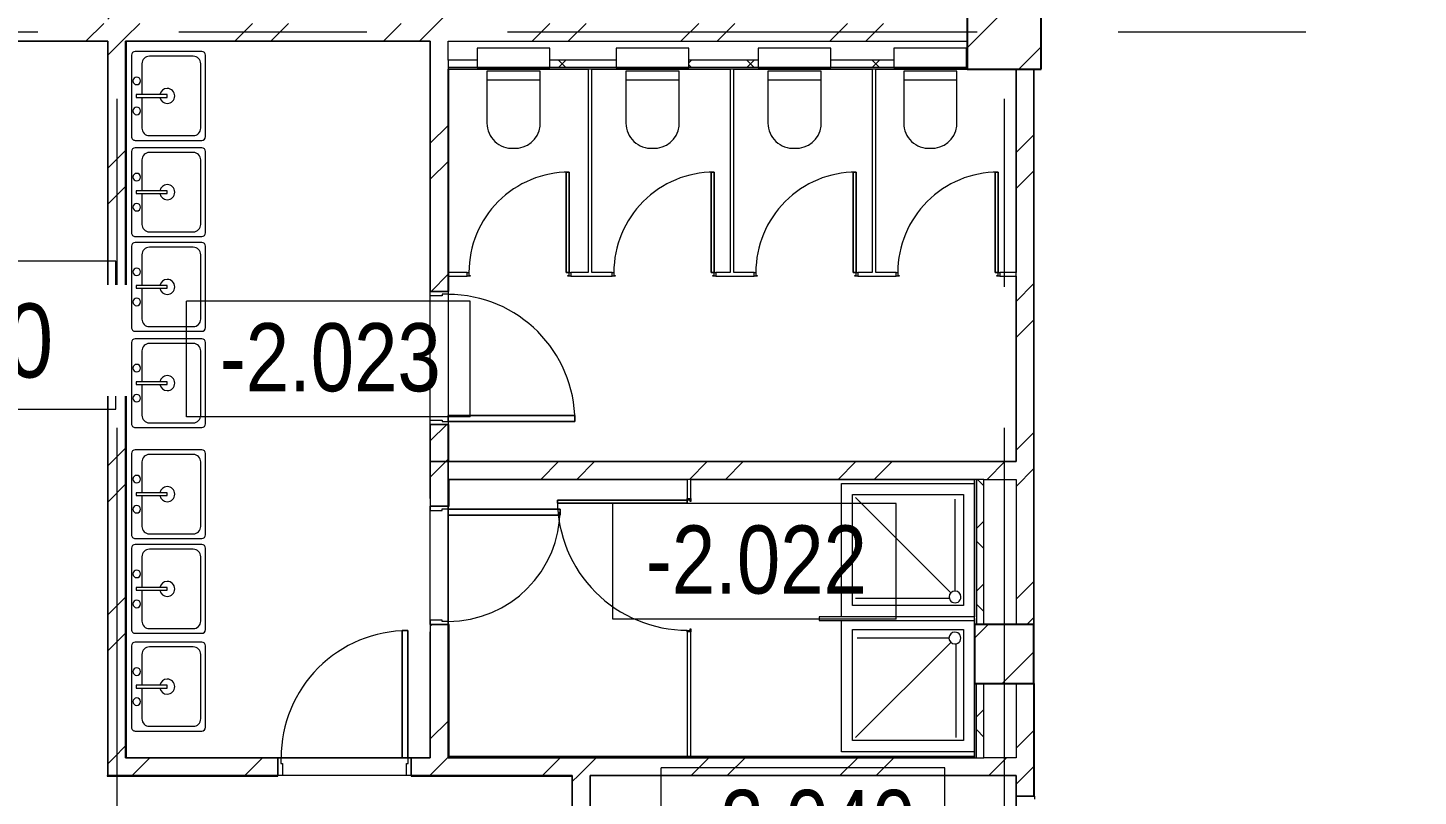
# Model space of a CAD drawing. Header units: millimetres. Extents: x 48966 to 155647, y -43515 to 30475.
# Drawn here: x 65330 to 74731, y 14357 to 19547 of the extents above; entities that cross this region are included whole.
import ezdxf

# ---------------------------------------------------------------- set-up
doc = ezdxf.new("R2010")
doc.units = ezdxf.units.MM
doc.linetypes.add('Осевые', pattern=[6350, 1270, -952.5, 3175, -952.5])
for name, color, linetype, lineweight in [('Высотные отметки', 7, 'Continuous', 9), ('Двери', 7, 'Continuous', 9), ('Каркас_Импост', 7, 'Continuous', 9), ('Колонны', 7, 'Continuous', 9), ('Колонны-1', 7, 'Continuous', 25), ('Марки помещений', 7, 'Continuous', 9), ('Общие ребра', 7, 'Continuous', 9), ('Оси-2', 7, 'Осевые', 9), ('Панель', 7, 'Continuous', 9), ('Перекрытия', 7, 'Continuous', 9), ('Сантехнические приборы', 7, 'Continuous', 9), ('Стены', 7, 'Continuous', 9), ('Стены-1', 7, 'Continuous', 18), ('Штриховка разреза-2', 7, 'Continuous', 9)]:
    doc.layers.add(name, color=color, linetype=linetype, lineweight=lineweight)
doc.layers.add('Штриховка разреза-1', color=7, linetype='Continuous', lineweight=9, true_color=0x787878)
doc.styles.add('Arial Narrow', font='Arial Narrow.ttf', dxfattribs={"height": 500})
doc.styles.add('Arial Narrow_2', font='Arial Narrow.ttf', dxfattribs={"height": 460})
pattern_1 = [(45, (0, 0), (-502.8943, 502.8943), []), (45, (0, 762), (-502.8943, 502.8943), [])]
pattern_2 = [(45, (0, 0), (-212.132, 212.132), []), (135, (0, 0), (-212.132, -212.132), [])]

# ---------------------------------------------------------------- blocks, each defined once
blk = doc.blocks.new('Колона монолитная24 - Колона монолитная-460748-План -2-го этажа на отм_ -16_650')
at = {"layer": 'Колонны'}
h = blk.add_hatch(dxfattribs=at)
h.set_pattern_fill('FP_1', color=256, style=0, pattern_type=2)
h.set_pattern_definition([(45, (0, 0), (-493.914, 493.914), []), (45, (493.9, 0), (-493.914, 493.914), [873.125, -174.625, 6.706, -167.919])])
h.paths.add_polyline_path([(71731.6, 15117.1), (72131.6, 15117.1), (72131.6, 15517.1), (71731.6, 15517.1)], flags=0)
at = {"layer": 'Колонны-1'}
for p, q in [((72131.6, 15517.1), (71731.6, 15517.1)), ((71731.6, 15517.1), (71731.6, 15117.1)), ((72131.6, 15117.1), (72131.6, 15517.1)), ((71731.6, 15117.1), (72131.6, 15117.1))]:
    blk.add_line(p, q, dxfattribs=at)
blk = doc.blocks.new('Колона монолитная30 - Колона монолитная-460834-План -2-го этажа на отм_ -16_650')
at = {"layer": 'Колонны'}
h = blk.add_hatch(dxfattribs=at)
h.set_pattern_fill('FP_17', color=256, style=0, pattern_type=2)
h.set_pattern_definition([(45, (6000, -43800), (-493.914, 493.914), []), (45, (6493.9, -43800), (-493.914, 493.914), [873.125, -174.625, 6.706, -167.919])])
h.paths.add_polyline_path([(78181.6, -24532.9), (78181.6, -24032.9), (77681.6, -24032.9), (77681.6, -24532.9), (77888.5, -24532.9)], flags=0)
at = {"layer": 'Колонны-1'}
for p, q in [((78181.6, -24032.9), (77681.6, -24032.9)), ((77681.6, -24032.9), (77681.6, -24532.9)), ((78181.6, -24532.9), (78181.6, -24032.9)), ((77681.6, -24532.9), (78181.6, -24532.9))]:
    blk.add_line(p, q, dxfattribs=at)
blk = doc.blocks.new('Дверь - Однопольная - ДВ4__21х9-7159103-План -2-го этажа на отм_ -16_650')
at = {"layer": 'Двери'}
for p, q in [((-429, -60), (-389, -60)), ((-429, -918), (-429, -60)), ((-389, -60), (-389, -918)), ((-389, -918), (-429, -918))]:
    blk.add_line(p, q, dxfattribs=at)
blk.add_arc((-429, -60), 858, 270, 0, dxfattribs=at)
at = {"layer": 'Каркас_Импост'}
for p, q in [((-450, 60), (-420, 60)), ((-450, -60), (-450, 60)), ((-420, 60), (-420, -20)), ((420, 60), (450, 60)), ((420, -20), (420, 60)), ((450, 60), (450, -60)), ((-430, -60), (-450, -60)), ((-430, -20), (-430, -60)), ((-420, -20), (-430, -20)), ((430, -20), (420, -20)), ((430, -60), (430, -20)), ((450, -60), (430, -60))]:
    blk.add_line(p, q, dxfattribs=at)
at = {"layer": 'Панель'}
for p, q in [((-389, -60), (-429, -60)), ((-429, -60), (-429, -918)), ((-389, -918), (-389, -60)), ((-429, -918), (-389, -918))]:
    blk.add_line(p, q, dxfattribs=at)
blk = doc.blocks.new('Дверь - Однопольная_002 - ДВ5_21х8-6269697-План -2-го этажа на отм_ -16_650')
at = {"layer": 'Двери'}
for p, q in [((-339, 818), (-379, 818)), ((-379, 818), (-379, 60)), ((-339, 60), (-339, 818)), ((-379, 60), (-339, 60))]:
    blk.add_line(p, q, dxfattribs=at)
blk.add_arc((-379, 60), 758, 360, 90, dxfattribs=at)
at = {"layer": 'Каркас_Импост'}
for p, q in [((-380, 60), (-400, 60)), ((-400, 60), (-400, -60)), ((-380, 20), (-380, 60)), ((-370, 20), (-380, 20)), ((-370, -60), (-370, 20)), ((380, 20), (370, 20)), ((370, 20), (370, -60)), ((400, 60), (380, 60)), ((380, 60), (380, 20)), ((400, -60), (400, 60)), ((-400, -60), (-370, -60)), ((370, -60), (400, -60))]:
    blk.add_line(p, q, dxfattribs=at)
at = {"layer": 'Панель'}
for p, q in [((-379, 818), (-339, 818)), ((-379, 60), (-379, 818)), ((-339, 818), (-339, 60)), ((-339, 60), (-379, 60))]:
    blk.add_line(p, q, dxfattribs=at)
blk = doc.blocks.new('Дверь - Однопольная_HPL - ДВ12__21х7-5560888-План -2-го этажа на отм_ -16_650')
at = {"layer": 'Двери'}
for p, q in [((-339, -12.5), (-319, -12.5)), ((-339, -690.5), (-339, -12.5)), ((-319, -12.5), (-319, -690.5)), ((-319, -690.5), (-339, -690.5))]:
    blk.add_line(p, q, dxfattribs=at)
blk.add_arc((-339, -12.5), 678, 270, 0, dxfattribs=at)
at = {"layer": 'Каркас_Импост'}
for p, q in [((-350, 12.5), (-330, 12.5)), ((-350, -12.5), (-350, 12.5)), ((-340, 7.5), (-340, -12.5)), ((-330, 7.5), (-340, 7.5)), ((-330, 12.5), (-330, 7.5)), ((330, 12.5), (350, 12.5)), ((330, 7.5), (330, 12.5)), ((340, 7.5), (330, 7.5)), ((340, -12.5), (340, 7.5)), ((350, 12.5), (350, -12.5)), ((-340, -12.5), (-350, -12.5)), ((350, -12.5), (340, -12.5))]:
    blk.add_line(p, q, dxfattribs=at)
at = {"layer": 'Панель'}
for p, q in [((-319, -12.5), (-339, -12.5)), ((-339, -12.5), (-339, -690.5)), ((-319, -690.5), (-319, -12.5)), ((-339, -690.5), (-319, -690.5))]:
    blk.add_line(p, q, dxfattribs=at)
blk = doc.blocks.new('Дверь - Однопольная_HPL - ДВ12__21х9-6220462-План -2-го этажа на отм_ -16_650')
at = {"layer": 'Двери'}
for p, q in [((-439, -12.5), (-419, -12.5)), ((-439, -890.5), (-439, -12.5)), ((-419, -12.5), (-419, -890.5)), ((-419, -890.5), (-439, -890.5))]:
    blk.add_line(p, q, dxfattribs=at)
blk.add_arc((-439, -12.5), 878, 270, 0, dxfattribs=at)
at = {"layer": 'Каркас_Импост'}
for p, q in [((-450, 12.5), (-430, 12.5)), ((-450, -12.5), (-450, 12.5)), ((-440, 7.5), (-440, -12.5)), ((-430, 7.5), (-440, 7.5)), ((-430, 12.5), (-430, 7.5)), ((430, 12.5), (450, 12.5)), ((430, 7.5), (430, 12.5)), ((440, 7.5), (430, 7.5)), ((440, -12.5), (440, 7.5)), ((450, 12.5), (450, -12.5)), ((-440, -12.5), (-450, -12.5)), ((450, -12.5), (440, -12.5))]:
    blk.add_line(p, q, dxfattribs=at)
at = {"layer": 'Панель'}
for p, q in [((-419, -12.5), (-439, -12.5)), ((-439, -12.5), (-439, -890.5)), ((-419, -890.5), (-419, -12.5)), ((-439, -890.5), (-419, -890.5))]:
    blk.add_line(p, q, dxfattribs=at)
blk = doc.blocks.new('Унитаз_встраиваемый - Обычный _ Vitra 748-4800 _каркасные_-4815711-План -2-го этажа на отм_ -16_650')
at = {"layer": 'Сантехнические приборы'}
for p, q in [((-180, 371.5), (-180, 0)), ((179.4, 0), (179.4, 351)), ((-180, 60), (179.4, 60)), ((245, -25), (-245, -25)), ((-245, -25), (-245, -155)), ((-180, 0), (179.4, 0)), ((245, -155), (245, -25)), ((-245, -155), (245, -155))]:
    blk.add_line(p, q, dxfattribs=at)
for centre, start, end in [((-11.8, 351), 86.33454, 173.05975), ((9.9, 351), 360, 93.66546)]:
    blk.add_arc(centre, 169.5, start, end, dxfattribs=at)
blk = doc.blocks.new('Душевая кабинка-2D - Душевая кабинка-2D-4827690-План -2-го этажа на отм_ -16_650')
at = {"layer": 'Сантехнические приборы'}
for p, q in [((0, 0), (0, 900)), ((0, 900), (900, 900)), ((900, 900), (900, 0)), ((75, 75), (75, 825)), ((75, 825), (825, 825)), ((804.7, 775.8), (171, 775.8)), ((825, 825), (825, 75)), ((132.1, 726.7), (132.1, 106.7)), ((161, 739), (804.7, 95.3)), ((900, 0), (0, 0)), ((825, 75), (75, 75))]:
    blk.add_line(p, q, dxfattribs=at)
for start, end in [(360, 180), (180, 360)]:
    blk.add_arc((132.1, 766.7), 40, start, end, dxfattribs=at)
blk = doc.blocks.new('Душевая кабинка-2D - Душевая кабинка-2D-V2-План -2-го этажа на отм_ -16_650')
at = {"layer": 'Сантехнические приборы'}
for p, q in [((0, 900), (900, 900)), ((900, 900), (900, 0)), ((75, 75), (75, 825)), ((75, 825), (825, 825)), ((804.7, 775.8), (171, 775.8)), ((825, 825), (825, 75)), ((132.1, 726.7), (132.1, 106.7)), ((161, 739), (804.7, 95.3)), ((900, 0), (12.5, 0)), ((825, 75), (75, 75))]:
    blk.add_line(p, q, dxfattribs=at)
for start, end in [(360, 180), (180, 360)]:
    blk.add_arc((132.1, 766.7), 40, start, end, dxfattribs=at)
blk = doc.blocks.new('Раковина-Одиночная-2D - 600 x 500 мм-4830155-План -2-го этажа на отм_ -16_650')
at = {"layer": 'Сантехнические приборы'}
for p, q in [((31.7, 574.6), (31.7, 125.4)), ((31.7, 574.6), (31.7, 125.4)), ((606.3, 600), (57.1, 600)), ((606.3, 600), (57.1, 600)), ((549.1, 568.3), (114.2, 568.3)), ((631.7, 125.4), (631.7, 574.6)), ((631.7, 125.4), (631.7, 574.6)), ((63.4, 517.5), (63.4, 220.7)), ((599.9, 220.7), (599.9, 517.5)), ((341.2, 341.3), (322.2, 341.3)), ((322.2, 341.3), (322.2, 131.8)), ((341.2, 131.8), (341.2, 341.3)), ((57.1, 100), (606.3, 100)), ((57.1, 100), (606.3, 100)), ((114.2, 169.9), (322.2, 169.9)), ((322.2, 131.8), (341.2, 131.8)), ((341.2, 169.9), (549.1, 169.9)), ((131.8, 60), (691.8, 60))]:
    blk.add_line(p, q, dxfattribs=at)
for centre, radius, start, end in [((57.1, 574.6), 25.4, 90, 180), ((57.1, 574.6), 25.4, 90, 180), ((114.2, 517.5), 50.8, 90, 180), ((549.1, 517.5), 50.8, 360, 90), ((606.3, 574.6), 25.4, 0, 90), ((606.3, 574.6), 25.4, 360, 90), ((331.7, 341.3), 50.8, 360, 180), ((331.7, 341.3), 50.8, 180, 259.19308), ((331.7, 341.3), 50.8, 280.80692, 0), ((114.2, 220.7), 50.8, 180, 270), ((549.1, 220.7), 50.8, 270, 0), ((57.1, 125.4), 25.4, 180, 270), ((57.1, 125.4), 25.4, 180, 270), ((230.1, 135), 25.4, 360, 180), ((230.1, 135), 25.4, 180, 360), ((433.3, 135), 25.4, 360, 180), ((433.3, 135), 25.4, 180, 0), ((606.3, 125.4), 25.4, 270, 360), ((606.3, 125.4), 25.4, 270, 0)]:
    blk.add_arc(centre, radius, start, end, dxfattribs=at)
blk = doc.blocks.new('Марка помещения_Р - Марка помещения-4575829-План -2-го этажа на отм_ -16_650')
at = {"layer": 'Марки помещений'}
for p, q in [((-4.79375, -1.95625), (-4.79375, 1.95625)), ((4.79375, 1.95625), (-4.79375, 1.95625)), ((4.79375, -1.95625), (4.79375, 1.95625)), ((4.79375, -1.95625), (-4.79375, -1.95625))]:
    blk.add_line(p, q, dxfattribs=at)
blk = doc.blocks.new('Высотные отметки - Высотная отметка - Рамка_14мм длина-4459141-План -2-го этажа на отм_ -16_650')
at = {"layer": 'Высотные отметки'}
for p, q in [((7, 5), (-7, 5)), ((-7, 5), (-7, 0)), ((7, 0), (7, 5)), ((-7, 0), (7, 0))]:
    blk.add_line(p, q, dxfattribs=at)

msp = doc.modelspace()

# ---------------------------------------------------------------- hatches: boundary and pattern name
at = {"layer": 'Штриховка разреза-1'}
msp.add_hatch(color=256, dxfattribs=at).paths.add_polyline_path([(71729.6, 14617.1), (71729.6, 14619.1), (71041.9, 14617.1)], flags=0)
at = {"layer": 'Штриховка разреза-2'}
h = msp.add_hatch(dxfattribs=at)
h.set_pattern_fill('FP_54', color=256, style=0, pattern_type=2)
h.set_pattern_definition(pattern_1)
h.paths.add_polyline_path([(65962.4, 14617.1), (65991.6, 14617.1), (65991.6, 24017.1), (65871.6, 24017.1), (65871.6, 14617.1)], flags=0)
h = msp.add_hatch(dxfattribs=at)
h.set_pattern_fill('FP_54', color=256, style=0, pattern_type=2)
h.set_pattern_definition(pattern_1)
h.paths.add_polyline_path([(71681.6, 19457.1), (71681.6, 19577.1), (65991.6, 19577.1), (65991.6, 19457.1), (70195.3, 19457.1)], flags=0)
h.paths.add_polyline_path([(65871.6, 19457.1), (65871.6, 19577.1), (63781.6, 19577.1), (63781.6, 19457.1), (65115.9, 19457.1)], flags=0)
h = msp.add_hatch(dxfattribs=at)
h.set_pattern_fill('FP_54', color=256, style=0, pattern_type=2)
h.set_pattern_definition(pattern_1)
h.paths.add_polyline_path([(68171.6, 16617.1), (68171.6, 16867.1), (68051.6, 16867.1), (68051.6, 16617.1)], flags=0)
h.paths.add_polyline_path([(68171.6, 17767.1), (68171.6, 19457.1), (68051.6, 19457.1), (68051.6, 17767.1), (68131.6, 17767.1)], flags=0)
h.paths.add_polyline_path([(68171.6, 19577.1), (68171.6, 19617.1), (68051.6, 19617.1), (68051.6, 19577.1)], flags=0)
h = msp.add_hatch(dxfattribs=at)
h.set_pattern_fill('FP_53', color=256, style=0, pattern_type=2)
h.set_pattern_definition(pattern_2)
h.paths.add_polyline_path([(71186.6, 19279.1), (71186.6, 19329.1), (70759.1, 19329.1), (70759.1, 19279.1)], flags=0)
h.paths.add_polyline_path([(71681.6, 19279.1), (71681.6, 19329.1), (71676.6, 19329.1), (71676.6, 19279.1)], flags=0)
h.paths.add_polyline_path([(69799.1, 19279.1), (70269.1, 19279.1), (70269.1, 19329.1), (69799.1, 19329.1)], flags=0)
h.paths.add_polyline_path([(68369.1, 19279.1), (68369.1, 19329.1), (68171.6, 19329.1), (68171.6, 19279.1)], flags=0)
h.paths.add_polyline_path([(68859.1, 19279.1), (69309.1, 19279.1), (69309.1, 19329.1), (68859.1, 19329.1)], flags=0)
h = msp.add_hatch(dxfattribs=at)
h.set_pattern_fill('FP_54', color=256, style=0, pattern_type=2)
h.set_pattern_definition(pattern_1)
h.paths.add_polyline_path([(72131.6, 15517.1), (72131.6, 19267.1), (72011.6, 19267.1), (72011.6, 15517.1)], flags=0)
h = msp.add_hatch(dxfattribs=at)
h.set_pattern_fill('FP_54', color=256, style=0, pattern_type=2)
h.set_pattern_definition(pattern_1)
h.paths.add_polyline_path([(68171.6, 14617.1), (68171.6, 15517.1), (68051.6, 15517.1), (68051.6, 14617.1)], flags=0)
h.paths.add_polyline_path([(68051.6, 16317.1), (68171.6, 16317.1), (68171.6, 16617.1), (68051.6, 16617.1)], flags=0)
h = msp.add_hatch(dxfattribs=at)
h.set_pattern_fill('FP_54', color=256, style=0, pattern_type=2)
h.set_pattern_definition(pattern_1)
h.paths.add_polyline_path([(72011.6, 16497.1), (72011.6, 16617.1), (68171.6, 16617.1), (68171.6, 16497.1), (71888.5, 16497.1)], flags=0)
h = msp.add_hatch(dxfattribs=at)
h.set_pattern_fill('FP_53', color=256, style=0, pattern_type=2)
h.set_pattern_definition(pattern_2)
h.paths.add_polyline_path([(71743.6, 15517.1), (71793.6, 15517.1), (71793.6, 16497.1), (71743.6, 16497.1), (71743.6, 15629.1)], flags=0)
h = msp.add_hatch(dxfattribs=at)
h.set_pattern_fill('FP_53', color=256, style=0, pattern_type=2)
h.set_pattern_definition(pattern_2)
h.paths.add_polyline_path([(71793.6, 14617.1), (71793.6, 15117.1), (71743.6, 15117.1), (71743.6, 14617.1)], flags=0)
h = msp.add_hatch(dxfattribs=at)
h.set_pattern_fill('FP_54', color=256, style=0, pattern_type=2)
h.set_pattern_definition(pattern_1)
h.paths.add_polyline_path([(72011.6, 11967.1), (72131.6, 11969.1), (72131.6, 13457.1), (72011.6, 13457.1), (72011.6, 11972.1)], flags=0)
h.paths.add_polyline_path([(72131.6, 14357.1), (72131.6, 15117.1), (72011.6, 15117.1), (72011.6, 14357.1), (72091.6, 14357.1)], flags=0)
h = msp.add_hatch(dxfattribs=at)
h.set_pattern_fill('FP_54', color=256, style=0, pattern_type=2)
h.set_pattern_definition(pattern_1)
h.paths.add_polyline_path([(68502.2, 14497.1), (72011.6, 14497.1), (72011.6, 14617.1), (67921.6, 14617.1), (67921.6, 14497.1)], flags=0)
h.paths.add_polyline_path([(65962.4, 14497.1), (67021.6, 14497.1), (67021.6, 14617.1), (65871.6, 14617.1), (65871.6, 14497.1)], flags=0)
h = msp.add_hatch(dxfattribs=at)
h.set_pattern_fill('FP_54', color=256, style=0, pattern_type=2)
h.set_pattern_definition(pattern_1)
h.paths.add_polyline_path([(69011.6, 11587.1), (69131.6, 11587.1), (69131.6, 14497.1), (69011.6, 14497.1), (69011.6, 11841.9)], flags=0)

# ---------------------------------------------------------------- linework, layer by layer
at = {"layer": 'Общие ребра'}
for p, q in [((68051.6, 19457.1), (68051.6, 17767.1)), ((68171.6, 19329.1), (68171.6, 19279.1)), ((71681.6, 19279.1), (68171.6, 19279.1)), ((68171.6, 19279.1), (68171.6, 19267.1)), ((68171.6, 17894.6), (68171.6, 19265.1)), ((68171.6, 19265.1), (68171.6, 17894.6)), ((69144.1, 19267.1), (69119.1, 19267.1)), ((70104.1, 19267.1), (70079.1, 19267.1)), ((71064.1, 19267.1), (71039.1, 19267.1)), ((68171.6, 17894.6), (68171.6, 17869.6)), ((68171.6, 17869.6), (68171.6, 17894.6)), ((68171.6, 17894.6), (68171.6, 17869.6)), ((68171.6, 17767.1), (68171.6, 17869.6)), ((68171.6, 17869.6), (68171.6, 17767.1)), ((72011.6, 17869.6), (72011.6, 17894.6)), ((68051.6, 16867.1), (68051.6, 16617.1)), ((68171.6, 16622.1), (68171.6, 16867.1)), ((68171.6, 16867.1), (68171.6, 16622.1)), ((68051.6, 16617.1), (68051.6, 16317.1)), ((68171.6, 16317.1), (68171.6, 16497.1)), ((68171.6, 16495.1), (68171.6, 16317.1)), ((68173.6, 16495.1), (68173.6, 16497.1)), ((68173.6, 16317.1), (68173.6, 16495.1)), ((69814.1, 16497.1), (69789.1, 16497.1)), ((71743.6, 16497.1), (71731.6, 16497.1)), ((71793.6, 16497.1), (71743.6, 16497.1)), ((71743.6, 16497.1), (71743.6, 15517.1)), ((68051.6, 15517.1), (68051.6, 14622.1)), ((68171.6, 14617.1), (68171.6, 15517.1)), ((68171.6, 15517.1), (68171.6, 14619.1)), ((68173.6, 14619.1), (68173.6, 15517.1)), ((71731.6, 15544.6), (71731.6, 15569.6)), ((71743.6, 14617.1), (71743.6, 15117.1)), ((72131.6, 14357.1), (72131.6, 15117.1)), ((72131.6, 15117.1), (72131.6, 14357.1)), ((67021.6, 14617.1), (65996.6, 14617.1)), ((68051.6, 14617.1), (67921.6, 14617.1)), ((68173.6, 14619.1), (68171.6, 14619.1)), ((68171.6, 14619.1), (68171.6, 14617.1)), ((68171.6, 14617.1), (68173.6, 14617.1)), ((68173.6, 14617.1), (68173.6, 14619.1)), ((68178.6, 14619.1), (68173.6, 14619.1)), ((71729.6, 14619.1), (68178.6, 14619.1)), ((69789.1, 14617.1), (69814.1, 14617.1)), ((71731.6, 14619.1), (71729.6, 14619.1)), ((71731.6, 14617.1), (71743.6, 14617.1)), ((71743.6, 14617.1), (71793.6, 14617.1)), ((65871.6, 14497.1), (67021.6, 14497.1)), ((67021.6, 14497.1), (65871.6, 14497.1)), ((67921.6, 14497.1), (69006.6, 14497.1)), ((69006.6, 14497.1), (67921.6, 14497.1)), ((72011.6, 14497.1), (72011.6, 14357.1))]:
    msp.add_line(p, q, dxfattribs=at)
at = {"layer": 'Оси-2'}
for p, q in [((65931.6, 25417.1), (65931.6, -41737.8)), ((71931.6, 25417.1), (71931.6, -41737.8)), ((150171.6, 19517.1), (50565.6, 19517.1))]:
    msp.add_line(p, q, dxfattribs=at)
at = {"layer": 'Перекрытия'}
for p, q in [((72181.6, 19767.1), (72181.6, 19267.1)), ((65871.6, 19457.1), (63781.6, 19457.1)), ((65871.6, 14497.1), (65871.6, 19457.1)), ((68051.6, 19457.1), (65991.6, 19457.1)), ((65991.6, 19457.1), (65991.6, 14617.1)), ((68051.6, 17767.1), (68051.6, 19457.1)), ((71681.6, 19267.1), (68171.6, 19267.1)), ((68171.6, 19267.1), (68171.6, 17767.1)), ((72011.6, 19267.1), (71681.6, 19267.1)), ((72011.6, 16617.1), (72011.6, 19267.1)), ((72181.6, 19267.1), (72131.6, 19267.1)), ((72131.6, 19267.1), (72131.6, 14357.1)), ((68171.6, 17767.1), (68051.6, 17767.1)), ((68051.6, 16367.1), (68051.6, 16867.1)), ((68051.6, 16867.1), (68171.6, 16867.1)), ((68171.6, 16867.1), (68171.6, 16617.1)), ((68171.6, 16617.1), (72011.6, 16617.1)), ((71731.6, 16497.1), (68171.6, 16497.1)), ((68171.6, 16497.1), (68171.6, 14617.1)), ((71731.6, 14617.1), (71731.6, 16497.1)), ((68171.6, 15467.1), (68171.6, 16367.1)), ((68051.6, 14617.1), (68051.6, 15467.1)), ((65991.6, 14617.1), (68051.6, 14617.1)), ((67921.6, 14617.1), (67021.6, 14617.1)), ((67021.6, 14617.1), (67021.6, 14497.1)), ((67921.6, 14497.1), (67921.6, 14617.1)), ((68171.6, 14617.1), (71731.6, 14617.1)), ((67021.6, 14497.1), (65871.6, 14497.1)), ((69011.6, 14497.1), (67921.6, 14497.1)), ((69011.6, 13217.1), (69011.6, 14497.1)), ((72011.6, 14497.1), (69131.6, 14497.1)), ((69131.6, 14497.1), (69131.6, 11992.1)), ((72011.6, 11967.1), (72011.6, 14497.1)), ((72131.6, 14357.1), (72011.6, 14357.1)), ((72011.6, 14357.1), (72011.6, 13457.1))]:
    msp.add_line(p, q, dxfattribs=at)
at = {"layer": 'Стены'}
for p, q in [((68051.6, 17767.1), (68171.6, 17767.1)), ((68051.6, 16867.1), (68051.6, 17767.1)), ((68171.6, 17767.1), (68171.6, 16867.1)), ((68171.6, 16867.1), (68051.6, 16867.1)), ((68051.6, 16317.1), (68171.6, 16317.1)), ((68051.6, 15517.1), (68051.6, 16317.1)), ((68171.6, 16317.1), (68171.6, 15517.1)), ((68171.6, 15517.1), (68051.6, 15517.1)), ((67021.6, 14497.1), (67021.6, 14617.1)), ((67021.6, 14617.1), (67921.6, 14617.1)), ((67921.6, 14617.1), (67921.6, 14497.1)), ((67921.6, 14497.1), (67021.6, 14497.1)), ((72011.6, 14357.1), (72131.6, 14357.1)), ((72011.6, 13457.1), (72011.6, 14357.1)), ((72131.6, 14357.1), (72136.6, 14357.1)), ((72136.6, 14357.1), (72136.6, 14336.1))]:
    msp.add_line(p, q, dxfattribs=at)
at = {"layer": 'Стены-1'}
for p, q in [((71681.6, 19457.1), (71681.6, 19577.1)), ((63781.6, 19457.1), (65871.6, 19457.1)), ((65871.6, 19457.1), (65871.6, 14617.1)), ((65991.6, 14617.1), (65991.6, 19457.1)), ((65991.6, 19457.1), (68051.6, 19457.1)), ((65991.6, 19457.1), (65991.6, 14617.1)), ((65996.6, 19457.1), (65991.6, 19457.1)), ((65996.6, 14622.1), (65996.6, 19452.1)), ((68171.6, 19457.1), (71681.6, 19457.1)), ((68171.6, 19329.1), (68171.6, 19457.1)), ((68369.1, 19329.1), (68171.6, 19329.1)), ((69309.1, 19329.1), (68859.1, 19329.1)), ((70269.1, 19329.1), (69799.1, 19329.1)), ((71186.6, 19329.1), (70759.1, 19329.1)), ((71681.6, 19329.1), (71676.6, 19329.1)), ((71681.6, 19267.1), (71681.6, 19329.1)), ((68171.6, 19265.1), (68171.6, 19267.1)), ((68171.6, 19267.1), (69119.1, 19267.1)), ((68176.6, 17767.1), (68176.6, 19265.1)), ((69119.1, 19267.1), (69119.1, 17894.6)), ((69144.1, 17894.6), (69144.1, 19267.1)), ((69144.1, 19267.1), (70079.1, 19267.1)), ((70079.1, 19267.1), (70079.1, 17894.6)), ((70104.1, 17894.6), (70104.1, 19267.1)), ((70104.1, 19267.1), (71039.1, 19267.1)), ((71039.1, 19267.1), (71039.1, 17894.6)), ((71064.1, 17894.6), (71064.1, 19267.1)), ((71064.1, 19267.1), (71681.6, 19267.1)), ((72131.6, 19267.1), (72011.6, 19267.1)), ((72011.6, 19267.1), (72011.6, 17894.6)), ((72131.6, 15517.1), (72131.6, 19267.1)), ((68301.6, 17894.6), (68171.6, 17894.6)), ((68171.6, 17869.6), (68301.6, 17869.6)), ((68301.6, 17869.6), (68301.6, 17894.6)), ((69119.1, 17894.6), (69001.6, 17894.6)), ((69001.6, 17894.6), (69001.6, 17869.6)), ((69001.6, 17869.6), (69281.6, 17869.6)), ((69281.6, 17894.6), (69144.1, 17894.6)), ((69281.6, 17869.6), (69281.6, 17894.6)), ((70079.1, 17894.6), (69981.6, 17894.6)), ((69981.6, 17894.6), (69981.6, 17869.6)), ((69981.6, 17869.6), (70241.6, 17869.6)), ((70241.6, 17894.6), (70104.1, 17894.6)), ((70241.6, 17869.6), (70241.6, 17894.6)), ((71039.1, 17894.6), (70941.6, 17894.6)), ((70941.6, 17894.6), (70941.6, 17869.6)), ((70941.6, 17869.6), (71201.6, 17869.6)), ((71201.6, 17894.6), (71064.1, 17894.6)), ((71201.6, 17869.6), (71201.6, 17894.6)), ((72011.6, 17894.6), (71901.6, 17894.6)), ((71901.6, 17894.6), (71901.6, 17869.6)), ((71901.6, 17869.6), (72011.6, 17869.6)), ((72011.6, 17869.6), (72011.6, 16617.1)), ((68051.6, 17767.1), (68171.6, 17767.1)), ((68171.6, 17767.1), (68176.6, 17767.1)), ((68171.6, 16867.1), (68051.6, 16867.1)), ((68176.6, 16867.1), (68171.6, 16867.1)), ((68176.6, 16622.1), (68176.6, 16867.1)), ((68171.6, 16617.1), (68051.6, 16617.1)), ((68051.6, 16617.1), (68171.6, 16617.1)), ((68171.6, 16617.1), (68171.6, 16622.1)), ((68171.6, 16497.1), (68171.6, 16617.1)), ((72011.6, 16617.1), (68171.6, 16617.1)), ((68171.6, 16617.1), (68171.6, 16497.1)), ((68171.6, 16497.1), (69789.1, 16497.1)), ((68178.6, 16497.1), (68171.6, 16497.1)), ((68178.6, 16317.1), (68178.6, 16490.1)), ((69789.1, 16497.1), (69789.1, 16367.1)), ((69814.1, 16497.1), (71731.6, 16497.1)), ((69814.1, 16367.1), (69814.1, 16497.1)), ((71731.6, 16497.1), (71731.6, 15569.6)), ((71793.6, 16497.1), (72011.6, 16497.1)), ((71793.6, 15517.1), (71793.6, 16497.1)), ((72011.6, 16497.1), (72011.6, 15517.1)), ((69789.1, 16367.1), (69814.1, 16367.1)), ((68051.6, 16317.1), (68171.6, 16317.1)), ((68171.6, 16317.1), (68178.6, 16317.1)), ((68171.6, 15517.1), (68051.6, 15517.1)), ((68178.6, 15517.1), (68171.6, 15517.1)), ((68178.6, 14624.1), (68178.6, 15517.1)), ((71731.6, 15569.6), (70681.6, 15569.6)), ((70681.6, 15569.6), (70681.6, 15544.6)), ((70681.6, 15544.6), (71731.6, 15544.6)), ((71731.6, 15544.6), (71731.6, 15517.1)), ((71731.6, 15517.1), (71793.6, 15517.1)), ((72011.6, 15517.1), (72131.6, 15517.1)), ((69789.1, 15467.1), (69789.1, 14617.1)), ((69814.1, 15467.1), (69789.1, 15467.1)), ((69814.1, 14617.1), (69814.1, 15467.1)), ((71731.6, 15117.1), (71731.6, 14617.1)), ((71793.6, 15117.1), (71731.6, 15117.1)), ((71793.6, 14617.1), (71793.6, 15117.1)), ((72131.6, 15117.1), (72011.6, 15117.1)), ((72011.6, 15117.1), (72011.6, 14617.1)), ((72136.6, 15117.1), (72133.6, 15117.1)), ((72136.6, 14357.1), (72136.6, 15117.1)), ((65871.6, 14617.1), (65871.6, 14497.1)), ((65996.6, 14617.1), (65991.6, 14617.1)), ((65991.6, 14617.1), (65996.6, 14617.1)), ((67021.6, 14497.1), (67021.6, 14617.1)), ((67921.6, 14617.1), (67921.6, 14497.1)), ((68051.6, 14622.1), (68051.6, 14617.1)), ((69789.1, 14617.1), (68171.6, 14617.1)), ((68171.6, 14617.1), (68178.6, 14617.1)), ((71724.6, 14624.1), (68178.6, 14624.1)), ((68178.6, 14617.1), (71731.6, 14617.1)), ((71731.6, 14617.1), (69814.1, 14617.1)), ((71731.6, 14617.1), (71731.6, 14624.1)), ((72011.6, 14617.1), (71793.6, 14617.1)), ((65866.6, 14497.1), (65866.6, 14492.1)), ((65866.6, 14492.1), (67021.6, 14492.1)), ((67021.6, 14492.1), (67021.6, 14497.1)), ((67921.6, 14497.1), (67921.6, 14492.1)), ((67921.6, 14492.1), (69006.6, 14492.1)), ((69006.6, 14497.1), (69011.6, 14497.1)), ((69011.6, 14497.1), (69011.6, 13217.1)), ((69131.6, 11587.1), (69131.6, 14497.1)), ((69131.6, 14497.1), (72011.6, 14497.1)), ((72011.6, 14357.1), (72131.6, 14357.1)), ((72131.6, 14357.1), (72136.6, 14357.1))]:
    msp.add_line(p, q, dxfattribs=at)

# ---------------------------------------------------------------- block references
at = {"layer": 'Высотные отметки', "xscale": 199.9999999999999, "yscale": 199.9999999999999, "zscale": 199.9999999999999}
msp.add_blockref('Высотные отметки - Высотная отметка - Рамка_14мм длина-4459141-План -2-го этажа на отм_ -16_650', (64526.6, 16970.6), dxfattribs=at)
at = {"layer": 'Двери'}
for name, p, rotation in [('Дверь - Однопольная_HPL - ДВ12__21х7-5560888-План -2-го этажа на отм_ -16_650', (68651.6, 17882.1), 180), ('Дверь - Однопольная_HPL - ДВ12__21х7-5560888-План -2-го этажа на отм_ -16_650', (69631.6, 17882.1), 180), ('Дверь - Однопольная_HPL - ДВ12__21х7-5560888-План -2-го этажа на отм_ -16_650', (70591.6, 17882.1), 180), ('Дверь - Однопольная_HPL - ДВ12__21х7-5560888-План -2-го этажа на отм_ -16_650', (71551.6, 17882.1), 180), ('Дверь - Однопольная - ДВ4__21х9-7159103-План -2-го этажа на отм_ -16_650', (68111.6, 17317.1), 89.9999999999999), ('Дверь - Однопольная_HPL - ДВ12__21х9-6220462-План -2-го этажа на отм_ -16_650', (69801.6, 15917.1), 270), ('Дверь - Однопольная_002 - ДВ5_21х8-6269697-План -2-го этажа на отм_ -16_650', (68111.6, 15917.1), 269.9999999999999), ('Дверь - Однопольная - ДВ4__21х9-7159103-План -2-го этажа на отм_ -16_650', (67471.6, 14557.1), 180)]:
    msp.add_blockref(name, p, dxfattribs=dict(at, rotation=rotation))
at = {"layer": 'Колонны'}
for name, p in [('Колона монолитная30 - Колона монолитная-460834-План -2-го этажа на отм_ -16_650', (-6000, 43800)), ('Колона монолитная24 - Колона монолитная-460748-План -2-го этажа на отм_ -16_650', (0, 0))]:
    msp.add_blockref(name, p, dxfattribs=at)
at = {"layer": 'Марки помещений', "xscale": 199.9999999999999, "yscale": 199.9999999999999, "zscale": 199.9999999999999}
for p in [(67362.3, 17310.2), (70243.5, 15943.8), (70571.3, 14157.7)]:
    msp.add_blockref('Марка помещения_Р - Марка помещения-4575829-План -2-го этажа на отм_ -16_650', p, dxfattribs=at)
at = {"layer": 'Сантехнические приборы'}
for name, p, rotation in [('Раковина-Одиночная-2D - 600 x 500 мм-4830155-План -2-го этажа на отм_ -16_650', (65931.6, 19418.8), 269.9999999999999), ('Унитаз_встраиваемый - Обычный _ Vitra 748-4800 _каркасные_-4815711-План -2-го этажа на отм_ -16_650', (68614.1, 19254.1), 180), ('Унитаз_встраиваемый - Обычный _ Vitra 748-4800 _каркасные_-4815711-План -2-го этажа на отм_ -16_650', (69554.1, 19254.1), 180), ('Унитаз_встраиваемый - Обычный _ Vitra 748-4800 _каркасные_-4815711-План -2-го этажа на отм_ -16_650', (70514.1, 19254.1), 180), ('Унитаз_встраиваемый - Обычный _ Vitra 748-4800 _каркасные_-4815711-План -2-го этажа на отм_ -16_650', (71431.6, 19254.1), 180), ('Раковина-Одиночная-2D - 600 x 500 мм-4830155-План -2-го этажа на отм_ -16_650', (65931.6, 18768.8), 269.9999999999999), ('Раковина-Одиночная-2D - 600 x 500 мм-4830155-План -2-го этажа на отм_ -16_650', (65931.6, 18128.8), 269.9999999999999), ('Раковина-Одиночная-2D - 600 x 500 мм-4830155-План -2-го этажа на отм_ -16_650', (65931.6, 17478.8), 269.9999999999999), ('Раковина-Одиночная-2D - 600 x 500 мм-4830155-План -2-го этажа на отм_ -16_650', (65931.6, 16728.8), 269.9999999999999), ('Душевая кабинка-2D - Душевая кабинка-2D-4827690-План -2-го этажа на отм_ -16_650', (71731.6, 16469.6), 180), ('Раковина-Одиночная-2D - 600 x 500 мм-4830155-План -2-го этажа на отм_ -16_650', (65931.6, 16088.8), 269.9999999999999), ('Душевая кабинка-2D - Душевая кабинка-2D-V2-План -2-го этажа на отм_ -16_650', (70831.6, 15557.1), 270.0000000000002), ('Раковина-Одиночная-2D - 600 x 500 мм-4830155-План -2-го этажа на отм_ -16_650', (65931.6, 15428.8), 269.9999999999999)]:
    msp.add_blockref(name, p, dxfattribs=dict(at, rotation=rotation))

# ---------------------------------------------------------------- texts
at = {"layer": 'Марки помещений', "char_height": 460, "width": 1795.78, "attachment_point": 1, "style": 'Arial Narrow_2'}
for s, insert in [('-2.023', (66628.4, 17552)), ('-2.022', (69509.6, 16185.6)), ('-2.040', (69837.4, 14399.6))]:
    msp.add_mtext(s, dxfattribs=dict(at, insert=insert))

# ---------------------------------------------------------------- next in the draw order: texts
at = {"layer": 'Высотные отметки', "insert": (63559.5, 17685), "char_height": 500, "width": 2321.116, "attachment_point": 1, "line_spacing_factor": 0.974696, "style": 'Arial Narrow', "bg_fill": 3, "box_fill_scale": 1.25, "bg_fill_color": 256, "bg_fill_true_color": 13158600, "bg_fill_transparency": 0}
msp.add_mtext('-16,150', dxfattribs=at)

doc.saveas('drawing.dxf')
